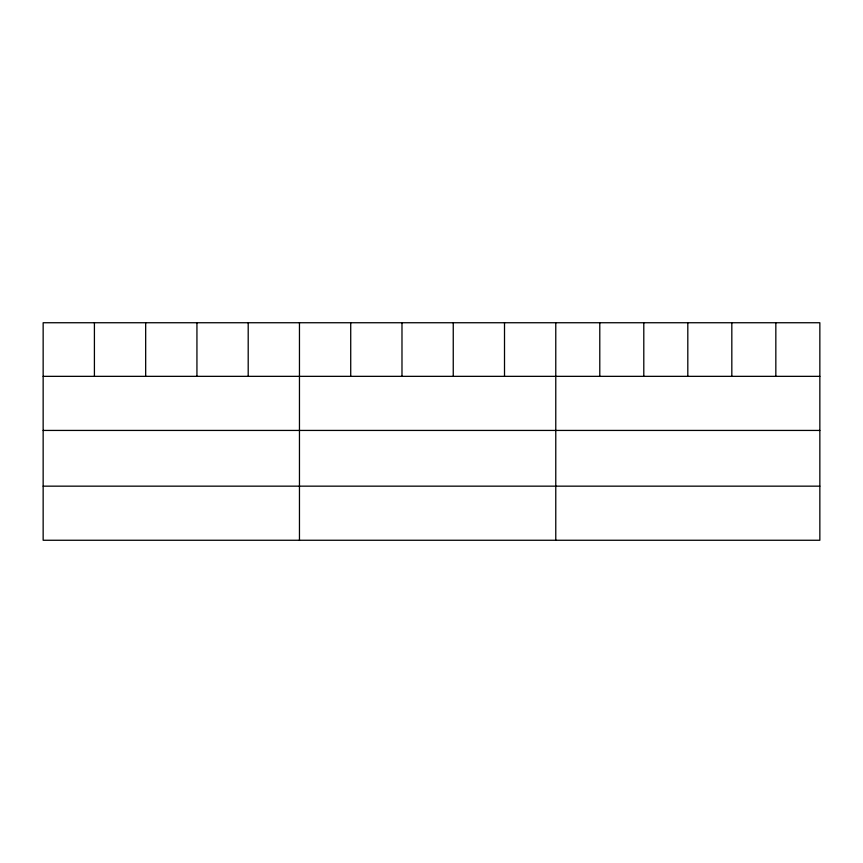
<?xml version="1.0" encoding="UTF-8"?>
<svg xmlns="http://www.w3.org/2000/svg" width="863" height="863" viewBox="0 0 863 863"><rect width="100%" height="100%" fill="white"/><g stroke="black" fill="none" stroke-linecap="round" stroke-linejoin="round"><path stroke-width="1.29" d="M819.85 376.344L819.85 540.26L43.15 540.26L43.15 322.74L819.85 322.74L819.85 376.344L43.15 376.344M43.15 430.432L819.85 430.432M43.15 486.16L819.85 486.16M775.837 322.74L775.837 376.344M731.824 322.74L731.824 376.344M687.811 322.74L687.811 376.344M643.798 322.74L643.798 376.344M599.785 322.74L599.785 376.344M555.772 322.74L555.772 540.26M504.51 322.74L504.51 376.344M453.248 322.74L453.248 376.344M401.985 322.74L401.985 376.344M350.723 322.74L350.723 376.344M299.461 322.74L299.461 540.26M248.199 322.74L248.199 376.344M196.937 322.74L196.937 376.344M145.674 322.74L145.674 376.344M94.412 322.74L94.412 376.344"/></g></svg>
